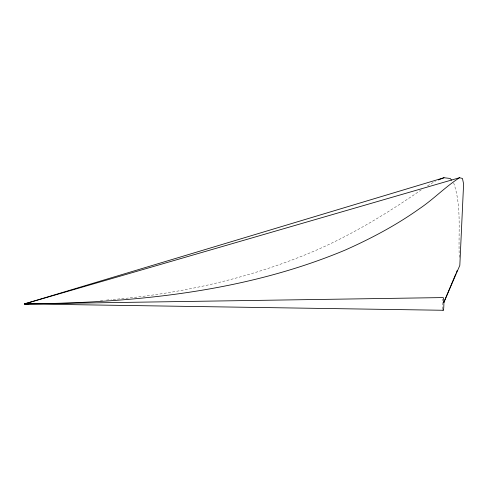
<?xml version="1.0" encoding="UTF-8"?>
<svg xmlns="http://www.w3.org/2000/svg" width="488" height="488" viewBox="0 0 488 488"><rect width="100%" height="100%" fill="white"/><g stroke="black" fill="none" stroke-linecap="round" stroke-linejoin="round"><path stroke-width="0.37" stroke-dasharray="2.44 1.83" d="M421.315 189.82C388.07 212.786 353.465 233.923 316.383 250.161C251.332 278.093 181.444 293.892 110.996 299.662M427.488 185.891L435.528 181.036M100.43 300.706L102.694 300.48M106.469 300.108L110.239 299.736M453.626 182.829C461.959 206.509 458.049 233.154 459.33 257.945M442.848 309.233A6.356 0.659 90 0 1 442.769 299.174"/><path stroke-width="0.73" d="M443.793 302.523L455.835 273.817M456.42 272.414L457.299 270.315M443.799 302.548L459.818 265.411L463.6 183.915L462.471 178.48L459.513 177.73L24.406 303.92L443.244 297.576A6.356 0.659 90 0 1 443.854 305.116A6.356 0.659 90 0 1 443 309.959M459.513 177.73C445.227 186.916 433.356 199.421 419.21 208.876C396.055 225.322 370.898 238.632 344.985 250.161C243.896 292.391 132.974 302.932 24.406 303.92L444.019 177.73L450.217 178.48L451.498 180.109M438.358 179.938L444.019 177.73M28.975 303.774L24.406 303.92L443.171 310.27"/></g></svg>
